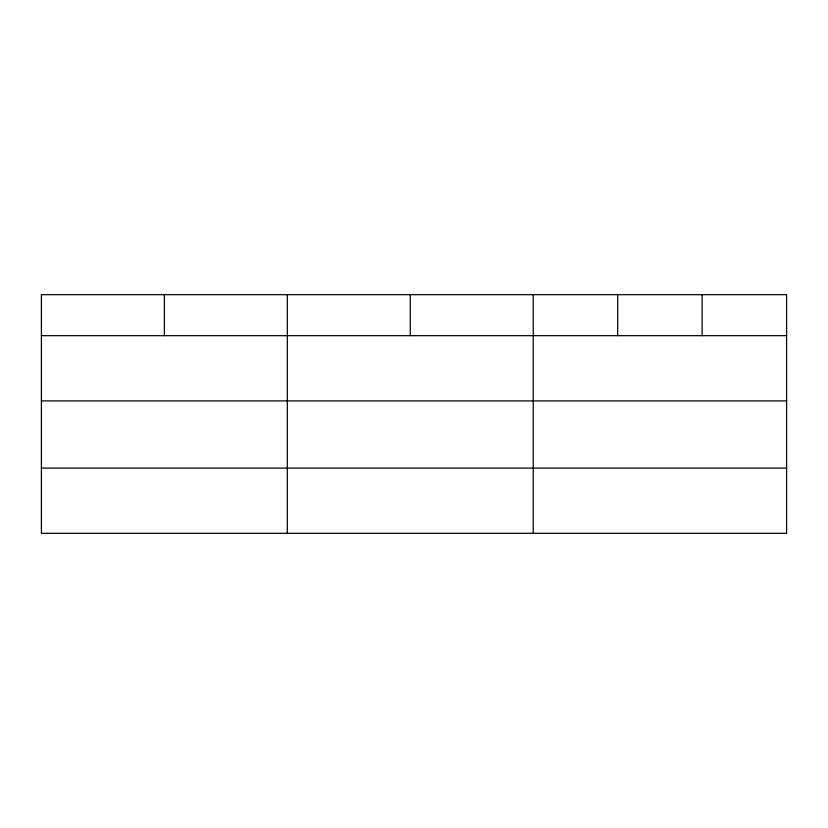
<?xml version="1.0" encoding="UTF-8"?>
<svg xmlns="http://www.w3.org/2000/svg" width="828" height="828" viewBox="0 0 828 828"><rect width="100%" height="100%" fill="white"/><g stroke="black" fill="none" stroke-linecap="round" stroke-linejoin="round"><path stroke-width="1.24" d="M786.6 400.897L786.6 294.675L41.4 294.675L41.4 533.325L786.6 533.325L786.6 400.897L41.4 400.897M41.4 335.671L786.6 335.671M41.4 468.099L786.6 468.099M702.144 294.675L702.144 335.671M617.688 294.675L617.688 335.671M533.232 294.675L533.232 533.325M410.274 294.675L410.274 335.671M287.316 294.675L287.316 533.325M164.358 294.675L164.358 335.671"/></g></svg>
